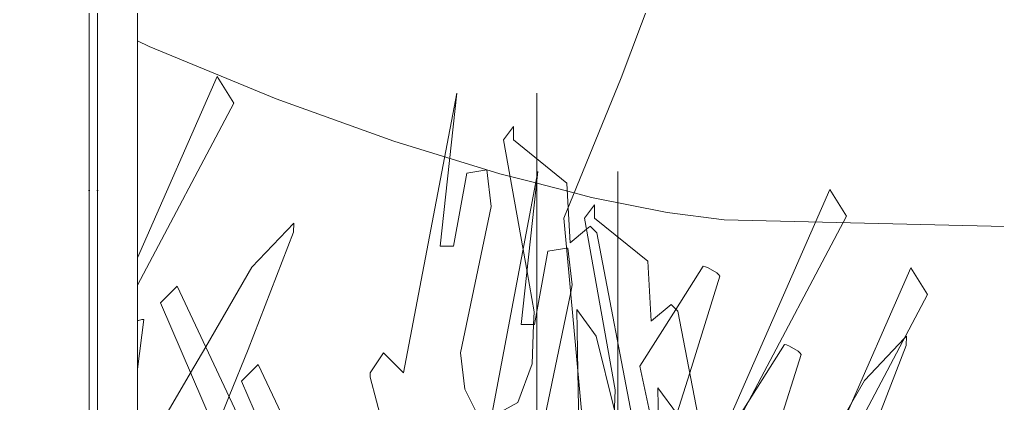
# Model space of a CAD drawing. Header units: inches. Extents: x -8991 to -6983, y -226 to 479.
# Drawn here: x -8402.32 to -8358.77, y 43.19 to 60.27 of the extents above; entities that cross this region are included whole.
import ezdxf

# ---------------------------------------------------------------- set-up
doc = ezdxf.new("R2010")
doc.units = ezdxf.units.IN
doc.header["$MEASUREMENT"] = 0
for name, color, linetype, lineweight in [('A-DETL-GENF', 92, 'Continuous', 9), ('A-WALL-PATT-1', 111, 'Continuous', 9), ('I-WALL', 2, 'Continuous', 18)]:
    doc.layers.add(name, color=color, linetype=linetype, lineweight=lineweight)

# ---------------------------------------------------------------- blocks, each defined once
blk = doc.blocks.new('american beech 26158 - american beech 26158-1770223-Section 36')
at = {"layer": 'A-DETL-GENF'}
for p, q in [((-8397.069, 59.321), (-8396.552, 59.078)), ((-8396.552, 59.078), (-8390.885, 56.744)), ((-8390.885, 56.744), (-8385.645, 54.863)), ((-8385.645, 54.863), (-8380.933, 53.411)), ((-8380.933, 53.411), (-8379.329, 52.999)), ((-8379.329, 52.999), (-8379.288, 52.988)), ((-8379.288, 52.988), (-8377.615, 52.558)), ((-8377.615, 52.558), (-8376.846, 52.36)), ((-8376.846, 52.36), (-8373.482, 51.684)), ((-8373.482, 51.684), (-8370.942, 51.357)), ((-8370.942, 51.357), (-8355.139, 50.981))]:
    blk.add_line(p, q, dxfattribs=at)
blk = doc.blocks.new('lupin 26755 - lupin 26755-1770228-Section 36')
at = {"layer": 'A-DETL-GENF'}
for p, q in [((-8385.216, 44.545), (-8382.843, 57.002)), ((-8383.585, 50.181), (-8382.843, 57.002)), ((-8379.284, 53.234), (-8379.284, 57.002)), ((-8379.284, 53.234), (-8379.284, 57.002)), ((-8380.322, 55.519), (-8380.767, 54.926)), ((-8380.322, 54.926), (-8380.322, 55.519)), ((-8379.284, 54.926), (-8379.284, 55.519)), ((-8379.284, 55.519), (-8379.284, 54.926)), ((-8380.767, 54.926), (-8379.894, 50.031)), ((-8377.95, 52.998), (-8380.322, 54.926)), ((-8379.284, 54.083), (-8379.284, 54.926)), ((-8379.284, 54.926), (-8379.284, 53.234)), ((-8379.284, 53.234), (-8379.284, 54.083)), ((-8381.509, 53.592), (-8382.398, 53.443)), ((-8381.321, 51.946), (-8381.509, 53.592)), ((-8379.284, 53.234), (-8379.284, 53.592)), ((-8379.284, 53.592), (-8379.284, 53.443)), ((-8382.398, 53.443), (-8382.992, 50.181)), ((-8379.284, 53.443), (-8379.284, 53.234)), ((-8379.284, 53.021), (-8379.284, 53.234)), ((-8379.284, 53.021), (-8379.284, 53.234)), ((-8379.284, 53.234), (-8379.284, 53.021)), ((-8379.284, 53.021), (-8379.284, 53.234)), ((-8379.284, 53.234), (-8379.284, 53.021)), ((-8379.284, 53.021), (-8379.284, 53.234)), ((-8379.284, 52.998), (-8379.284, 53.021)), ((-8379.284, 47.214), (-8379.284, 53.021)), ((-8379.284, 53.021), (-8379.284, 47.27)), ((-8379.284, 51.946), (-8379.284, 53.021)), ((-8379.284, 53.021), (-8379.284, 50.181)), ((-8379.284, 50.181), (-8379.284, 53.021)), ((-8379.284, 50.329), (-8379.284, 52.987)), ((-8379.284, 52.702), (-8379.284, 47.214)), ((-8379.284, 51.515), (-8379.284, 52.702)), ((-8377.888, 51.888), (-8377.95, 52.998)), ((-8366.234, 52.702), (-8371.663, 40.351)), ((-8365.493, 51.515), (-8366.234, 52.702)), ((-8382.674, 45.444), (-8381.321, 51.946)), ((-8379.284, 47.214), (-8379.284, 51.946)), ((-8377.801, 50.329), (-8377.888, 51.888)), ((-8379.284, 47.214), (-8379.284, 51.515)), ((-8369.838, 43.308), (-8365.493, 51.515)), ((-8379.284, 51.071), (-8379.284, 50.329)), ((-8379.284, 50.774), (-8379.284, 51.071)), ((-8376.914, 51.068), (-8377.065, 50.942)), ((-8376.615, 50.774), (-8376.911, 51.071)), ((-8379.284, 47.214), (-8379.284, 50.774)), ((-8377.065, 50.942), (-8377.801, 50.329)), ((-8374.984, 42.321), (-8376.615, 50.774)), ((-8382.992, 50.181), (-8383.585, 50.181)), ((-8379.894, 50.031), (-8379.717, 49.039)), ((-8379.284, 49.291), (-8379.284, 47.214)), ((-8379.284, 49.274), (-8379.284, 49.291)), ((-8379.284, 49.229), (-8379.284, 49.274)), ((-8379.284, 48.999), (-8379.284, 49.229)), ((-8371.869, 49.291), (-8373.085, 47.371)), ((-8371.769, 49.274), (-8371.869, 49.291)), ((-8371.645, 49.229), (-8371.769, 49.274)), ((-8371.262, 48.999), (-8371.645, 49.229)), ((-8379.717, 49.039), (-8379.402, 47.27)), ((-8379.284, 48.917), (-8379.284, 48.999)), ((-8379.284, 48.846), (-8379.284, 48.917)), ((-8379.284, 47.214), (-8379.284, 48.846)), ((-8372.474, 44.552), (-8371.128, 48.846)), ((-8371.174, 48.917), (-8371.262, 48.999)), ((-8371.128, 48.846), (-8371.174, 48.917)), ((-8395.3, 48.401), (-8396.042, 47.66)), ((-8391.936, 41.274), (-8395.3, 48.401)), ((-8379.284, 47.214), (-8379.284, 48.401)), ((-8379.284, 48.401), (-8379.284, 47.66)), ((-8396.042, 47.66), (-8392.963, 40.516)), ((-8379.284, 47.66), (-8379.284, 47.214)), ((-8379.402, 47.27), (-8379.424, 46.695)), ((-8379.284, 47.214), (-8379.284, 47.363)), ((-8379.284, 47.214), (-8379.284, 47.363)), ((-8379.284, 47.27), (-8379.284, 47.214)), ((-8379.284, 41.431), (-8379.284, 47.214)), ((-8379.284, 47.214), (-8379.284, 39.207)), ((-8379.284, 41.679), (-8379.284, 47.214)), ((-8379.284, 47.214), (-8379.284, 44.842)), ((-8379.284, 42.321), (-8379.284, 47.214)), ((-8379.284, 46.176), (-8379.284, 47.214)), ((-8379.284, 37.323), (-8379.284, 47.214)), ((-8379.284, 45.465), (-8379.284, 47.214)), ((-8379.284, 47.214), (-8379.284, 44.951)), ((-8379.284, 47.214), (-8379.284, 37.323)), ((-8379.284, 37.323), (-8379.284, 47.214)), ((-8379.284, 44.545), (-8379.284, 47.214)), ((-8377.453, 44.608), (-8377.505, 47.363)), ((-8376.634, 46.176), (-8377.505, 47.363)), ((-8373.085, 47.371), (-8374.687, 44.842)), ((-8379.424, 46.695), (-8379.49, 44.951)), ((-8379.284, 45.766), (-8379.284, 46.177)), ((-8379.284, 46.177), (-8379.284, 44.205)), ((-8379.284, 46.176), (-8379.284, 41.581)), ((-8376.634, 46.176), (-8375.823, 42.889)), ((-8362.823, 46.177), (-8362.908, 46.087)), ((-8362.836, 45.766), (-8362.823, 46.177)), ((-8379.284, 40.544), (-8379.284, 45.766)), ((-8362.908, 46.087), (-8364.683, 44.205)), ((-8364.203, 42.227), (-8362.836, 45.766)), ((-8386.106, 45.435), (-8386.699, 44.545)), ((-8385.216, 44.545), (-8386.106, 45.435)), ((-8382.482, 43.814), (-8382.674, 45.444)), ((-8379.284, 43.814), (-8379.284, 45.444)), ((-8379.284, 45.435), (-8379.284, 44.545)), ((-8379.284, 44.545), (-8379.284, 45.435)), ((-8379.49, 44.951), (-8380.129, 43.224)), ((-8379.284, 44.951), (-8379.284, 43.224)), ((-8386.699, 44.545), (-8386.706, 44.352)), ((-8379.284, 44.842), (-8379.284, 42.766)), ((-8379.284, 44.545), (-8379.284, 44.352)), ((-8377.352, 39.281), (-8377.453, 44.608)), ((-8374.687, 44.842), (-8374.242, 42.766)), ((-8373.046, 42.725), (-8372.474, 44.552)), ((-8386.706, 44.352), (-8385.913, 41.349)), ((-8379.284, 44.352), (-8379.284, 40.393)), ((-8379.284, 44.205), (-8379.284, 37.323)), ((-8364.683, 44.205), (-8365.255, 43.224)), ((-8381.657, 42.173), (-8382.482, 43.814)), ((-8379.284, 42.173), (-8379.284, 43.814)), ((-8380.129, 43.224), (-8381.314, 42.576)), ((-8379.284, 43.224), (-8379.284, 42.469)), ((-8370.831, 41.431), (-8369.838, 43.308)), ((-8365.255, 43.224), (-8365.879, 42.154))]:
    blk.add_line(p, q, dxfattribs=at)
blk = doc.blocks.new('lupin 26755 - lupin 26755-V7-Section 36')
at = {"layer": 'A-DETL-GENF'}
for p, q in [((-8381.603, 41.059), (-8379.23, 53.516)), ((-8379.972, 46.695), (-8379.23, 53.516)), ((-8375.671, 46.695), (-8375.671, 53.516)), ((-8375.671, 41.059), (-8375.671, 53.516)), ((-8376.709, 52.033), (-8377.154, 51.44)), ((-8376.709, 51.44), (-8376.709, 52.033)), ((-8375.671, 52.033), (-8375.671, 51.44)), ((-8375.671, 51.44), (-8375.671, 52.033)), ((-8377.154, 51.44), (-8375.789, 43.784)), ((-8374.337, 49.512), (-8376.709, 51.44)), ((-8375.671, 51.44), (-8375.671, 43.784)), ((-8375.671, 50.597), (-8375.671, 51.44)), ((-8375.671, 49.512), (-8375.671, 50.597)), ((-8377.952, 50.096), (-8378.786, 49.957)), ((-8377.896, 50.105), (-8377.952, 50.096)), ((-8377.708, 48.459), (-8377.896, 50.105)), ((-8375.671, 50.105), (-8375.671, 49.957)), ((-8375.671, 48.459), (-8375.671, 50.105)), ((-8378.786, 49.957), (-8379.379, 46.695)), ((-8375.671, 49.957), (-8375.671, 46.695)), ((-8375.671, 46.843), (-8375.671, 49.512)), ((-8374.188, 46.843), (-8374.337, 49.512)), ((-8375.671, 48.029), (-8375.671, 49.216)), ((-8375.671, 49.216), (-8375.671, 39.848)), ((-8362.621, 49.216), (-8365.707, 42.196)), ((-8361.88, 48.029), (-8362.621, 49.216)), ((-8377.774, 48.144), (-8377.708, 48.459)), ((-8375.671, 41.957), (-8375.671, 48.459)), ((-8379.061, 41.957), (-8377.774, 48.144)), ((-8375.671, 39.848), (-8375.671, 48.029)), ((-8364.907, 42.31), (-8361.88, 48.029)), ((-8375.671, 47.288), (-8375.671, 47.584)), ((-8375.671, 47.584), (-8375.671, 46.843)), ((-8373.298, 47.584), (-8374.171, 46.857)), ((-8373.002, 47.288), (-8373.298, 47.584)), ((-8375.671, 39.848), (-8375.671, 47.288)), ((-8371.395, 38.961), (-8373.002, 47.288)), ((-8379.379, 46.695), (-8379.972, 46.695)), ((-8375.671, 45.788), (-8375.671, 45.805)), ((-8375.671, 45.805), (-8375.671, 41.356)), ((-8375.671, 45.743), (-8375.671, 45.788)), ((-8375.671, 45.513), (-8375.671, 45.743)), ((-8368.256, 45.805), (-8371.074, 41.356)), ((-8368.156, 45.788), (-8368.256, 45.805)), ((-8368.032, 45.742), (-8368.156, 45.788)), ((-8367.649, 45.513), (-8368.032, 45.742)), ((-8375.671, 45.431), (-8375.671, 45.513)), ((-8375.671, 45.36), (-8375.671, 45.431)), ((-8375.671, 39.848), (-8375.671, 45.36)), ((-8369.761, 38.193), (-8367.515, 45.36)), ((-8367.561, 45.431), (-8367.649, 45.513)), ((-8367.515, 45.36), (-8367.561, 45.431)), ((-8391.687, 44.915), (-8392.429, 44.173)), ((-8388.916, 39.043), (-8391.687, 44.915)), ((-8375.671, 44.915), (-8375.671, 44.173)), ((-8375.671, 39.848), (-8375.671, 44.915)), ((-8392.429, 44.173), (-8389.968, 38.462)), ((-8375.671, 44.173), (-8375.671, 39.848)), ((-8375.789, 43.784), (-8375.877, 41.464)), ((-8375.671, 42.69), (-8375.671, 43.877)), ((-8375.671, 39.848), (-8375.671, 43.877)), ((-8375.671, 43.784), (-8375.671, 41.464)), ((-8373.782, 38.063), (-8373.892, 43.877)), ((-8373.021, 42.69), (-8373.892, 43.877))]:
    blk.add_line(p, q, dxfattribs=at)
blk = doc.blocks.new('lupin 26755 - lupin 26755-V8-Section 36')
at = {"layer": 'A-DETL-GENF'}
for p, q in [((-8393.519, 57.742), (-8397.069, 49.665)), ((-8392.778, 56.556), (-8393.519, 57.742)), ((-8397.069, 48.449), (-8392.778, 56.556)), ((-8390.108, 51.217), (-8391.968, 49.245)), ((-8390.122, 50.806), (-8390.108, 51.217)), ((-8392.139, 45.584), (-8390.122, 50.806)), ((-8391.968, 49.245), (-8394.03, 45.71)), ((-8397.069, 44.704), (-8396.782, 46.916)), ((-8397.029, 46.884), (-8397.069, 46.873)), ((-8396.869, 46.917), (-8397.029, 46.884)), ((-8396.782, 46.916), (-8396.869, 46.917)), ((-8394.03, 45.71), (-8394.704, 44.554)), ((-8392.989, 43.503), (-8392.139, 45.584)), ((-8394.704, 44.554), (-8396.012, 42.312)), ((-8393.603, 42), (-8392.989, 43.503))]:
    blk.add_line(p, q, dxfattribs=at)
blk = doc.blocks.new('elm sapling fall 24458 - elm sapling fall 24458-1770229-Section 36')
at = {"layer": 'A-DETL-GENF'}
for p, q in [((-8375.525, 57.687), (-8374.135, 61.393)), ((-8378.073, 51.433), (-8375.525, 57.687)), ((-8377.147, 41.241), (-8378.073, 51.433))]:
    blk.add_line(p, q, dxfattribs=at)

msp = doc.modelspace()

# ---------------------------------------------------------------- hatches: boundary and pattern name
at = {"layer": 'A-WALL-PATT-1'}
h = msp.add_hatch(dxfattribs=at)
h.set_pattern_fill('FP_6', color=256, style=0, pattern_type=2)
h.set_pattern_definition([(90, (-8624.88, -91.375), (-51.125, 3e-15), [24, 0, 0, 0]), (90, (-8619.38, -91.375), (-51.125, 3e-15), [24, 0, 0, 0]), (90, (-8619.007, -91.375), (-51.125, 3e-15), [24, 0, 0, 0]), (90, (-8615.507, -91.375), (-51.125, 3e-15), [24, 0, 0, 0]), (90, (-8615.13, -91.375), (-51.125, 3e-15), [24, 0, 0, 0]), (90, (-8609.63, -91.375), (-51.125, 3e-15), [24, 0, 0, 0]), (90, (-8609.257, -91.375), (-51.125, 3e-15), [24, 0, 0, 0]), (90, (-8597.88, -91.375), (-51.125, 3e-15), [24, 0, 0, 0]), (90, (-8597.507, -91.375), (-51.125, 3e-15), [24, 0, 0, 0]), (90, (-8594.007, -91.375), (-51.125, 3e-15), [24, 0, 0, 0]), (90, (-8593.63, -91.375), (-51.125, 3e-15), [24, 0, 0, 0]), (90, (-8590.13, -91.375), (-51.125, 3e-15), [24, 0, 0, 0]), (90, (-8589.757, -91.375), (-51.125, 3e-15), [24, 0, 0, 0]), (90, (-8583.88, -91.375), (-51.125, 3e-15), [24, 0, 0, 0]), (90, (-8583.507, -91.375), (-51.125, 3e-15), [24, 0, 0, 0]), (90, (-8578.007, -91.375), (-51.125, 3e-15), [24, 0, 0, 0]), (90, (-8577.63, -91.375), (-51.125, 3e-15), [24, 0, 0, 0]), (90, (-8574.13, -91.375), (-51.125, 3e-15), [24, 0, 0, 0]), (90, (-8603.757, -91.375), (-51.125, 3e-15), [24, 0, 0, 0]), (90, (-8603.38, -91.375), (-51.125, 3e-15), [24, 0, 0, 0])])
h.paths.add_polyline_path([(-8405.31938, 4.25), (-8404.83613, 4.25), (-8404.98706, 5.63862), (-8404.72256, 4.25), (-8397.06938, 4.25), (-8397.06938, 154.55334), (-8405.31938, 154.55334), (-8405.31938, 7.97915)], flags=0)

# ---------------------------------------------------------------- linework, layer by layer
at = {"layer": 'I-WALL'}
msp.add_line((-8397.06938, 265.28576), (-8397.06938, 4.25), dxfattribs=at)

# ---------------------------------------------------------------- block references
at = {"layer": 'A-DETL-GENF'}
for name in ['american beech 26158 - american beech 26158-1770223-Section 36', 'elm sapling fall 24458 - elm sapling fall 24458-1770229-Section 36', 'lupin 26755 - lupin 26755-V8-Section 36', 'lupin 26755 - lupin 26755-1770228-Section 36', 'lupin 26755 - lupin 26755-V7-Section 36']:
    msp.add_blockref(name, (0, 0), dxfattribs=at)

doc.saveas('drawing.dxf')
